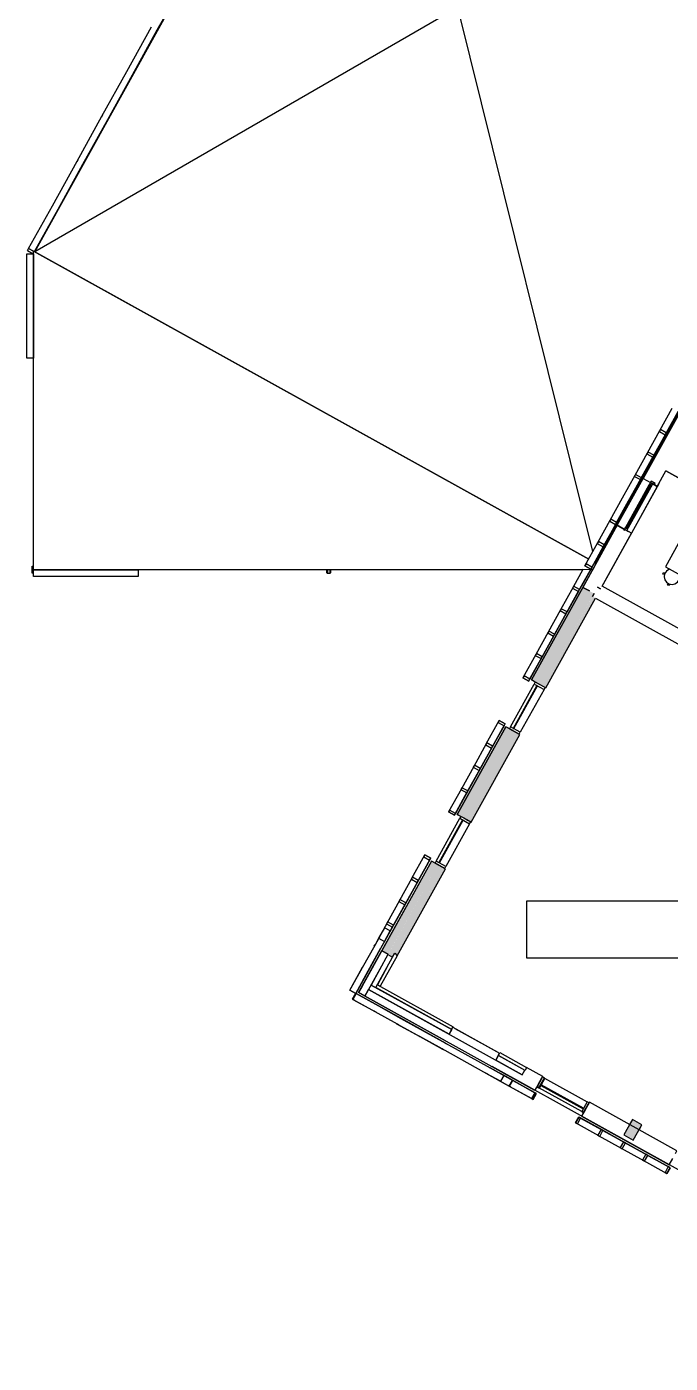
# Model space of a CAD drawing. Header units: metres. Extents: x 2.5 to 42.6, y 0.9 to 31.9.
# Drawn here: x 10.48 to 16.17, y 1.66 to 13.49 of the extents above; entities that cross this region are included whole.
import ezdxf

# ---------------------------------------------------------------- set-up
doc = ezdxf.new("R2010")
doc.units = ezdxf.units.M
for name, color, linetype in [('ARREDI', 9, 'Continuous'), ('INFISSI_VETRATE', 4, 'Continuous'), ('PARETI_STRUTTURE', 7, 'Continuous'), ('PILASTRI_SETTI', 8, 'Continuous'), ('WAYFINDING_RIQUADRI', 7, 'Continuous')]:
    doc.layers.add(name, color=color, linetype=linetype)

msp = doc.modelspace()

# ---------------------------------------------------------------- linework, layer by layer
at = {"layer": 'ARREDI'}
for points in [[(11.413, 13.063), (11.632, 13.459), (11.687, 13.558)], [(11.688, 13.558), (11.633, 13.458), (11.413, 13.062), (11.413, 13.063)], [(11.633, 13.458), (11.632, 13.459)], [(11.193, 12.667), (11.413, 13.063)], [(11.413, 13.063), (11.413, 13.062), (11.194, 12.666), (11.193, 12.667)], [(10.974, 12.27), (11.193, 12.667)], [(11.193, 12.667), (11.194, 12.666), (10.974, 12.27), (10.974, 12.27)], [(10.754, 11.874), (10.974, 12.27)], [(10.974, 12.27), (10.974, 12.27), (10.755, 11.874), (10.754, 11.874)], [(10.545, 11.497), (10.754, 11.874)], [(10.754, 11.874), (10.755, 11.874), (10.545, 11.496)], [(10.535, 11.016), (10.535, 11.479)], [(10.535, 11.479), (10.535, 11.479)], [(10.536, 10.554), (10.535, 11.016)], [(10.537, 8.682), (10.536, 10.554), (10.536, 10.554)], [(16.242, 10.083), (16.132, 9.885)], [(16.132, 9.885), (16.023, 9.687)], [(16.023, 9.687), (15.913, 9.489)], [(15.913, 9.489), (15.803, 9.291), (15.693, 9.093)], [(15.698, 9.101), (15.803, 9.291), (15.908, 9.48)], [(15.803, 9.291), (15.803, 9.291)], [(15.693, 9.093), (15.584, 8.895)], [(15.584, 8.895), (15.474, 8.697)], [(10.538, 8.682), (10.537, 8.682)], [(10.537, 8.682), (11, 8.682)], [(11, 8.682), (11, 8.682), (10.537, 8.681), (10.537, 8.682)], [(11, 8.682), (11.154, 8.682)], [(11.462, 8.682), (11, 8.682), (11, 8.682)], [(15.392, 8.685), (11.462, 8.682)], [(11.462, 8.682), (11.462, 8.682), (15.392, 8.685), (15.392, 8.685)], [(15.468, 8.685), (15.386, 8.537)], [(16.108, 8.645), (16.113, 8.658)], [(16.108, 8.644), (16.108, 8.645)], [(16.121, 8.639), (16.108, 8.644)], [(16.113, 8.658), (16.114, 8.659)], [(16.114, 8.659), (16.126, 8.654)], [(16.17, 8.687), (16.16, 8.684), (16.138, 8.669), (16.123, 8.647), (16.118, 8.62), (16.124, 8.594), (16.139, 8.572), (16.161, 8.557)], [(16.161, 8.557), (16.188, 8.552), (16.214, 8.558), (16.236, 8.573), (16.251, 8.596), (16.256, 8.622), (16.252, 8.641)], [(15.385, 8.537), (15.364, 8.499)], [(16.149, 8.548), (16.154, 8.561)], [(16.15, 8.547), (16.149, 8.548)], [(16.163, 8.542), (16.15, 8.547)], [(16.164, 8.542), (16.163, 8.542)], [(16.169, 8.555), (16.164, 8.542)], [(15.364, 8.499), (15.145, 8.103)], [(15.145, 8.103), (14.925, 7.707)], [(14.706, 7.31), (14.486, 6.914)], [(14.486, 6.914), (14.267, 6.518)], [(14.047, 6.122), (13.828, 5.726)], [(13.828, 5.726), (13.608, 5.33)], [(13.643, 5.393), (13.718, 5.528), (13.718, 5.529), (13.643, 5.394), (13.643, 5.393), (13.608, 5.33)], [(13.389, 4.934), (13.608, 5.33), (13.498, 5.132)], [(13.498, 5.132), (13.498, 5.133), (13.608, 5.331), (13.608, 5.33)], [(13.643, 5.394), (13.608, 5.331), (13.608, 5.33)], [(13.389, 4.934), (13.388, 4.934), (13.498, 5.133), (13.498, 5.132)], [(13.498, 5.132), (13.389, 4.934)], [(13.391, 4.933), (13.391, 4.933), (13.388, 4.934), (13.389, 4.934)], [(13.787, 4.714), (13.391, 4.933), (13.589, 4.823)], [(13.589, 4.823), (13.589, 4.823), (13.391, 4.933), (13.391, 4.933)], [(13.589, 4.823), (13.787, 4.714)], [(13.787, 4.714), (13.787, 4.713), (13.589, 4.823), (13.589, 4.823)], [(14.183, 4.494), (13.787, 4.714), (13.985, 4.604)], [(13.985, 4.604), (13.985, 4.604), (13.787, 4.713), (13.787, 4.714)], [(13.985, 4.604), (14.183, 4.494)], [(14.183, 4.494), (14.183, 4.494), (13.985, 4.604), (13.985, 4.604)], [(14.975, 4.055), (14.579, 4.275), (14.698, 4.209)], [(14.579, 4.274), (14.579, 4.275)], [(14.698, 4.208), (14.579, 4.274)], [(15.371, 3.836), (15.767, 3.616)], [(15.767, 3.616), (16.163, 3.397)]]:
    msp.add_lwpolyline(points, dxfattribs=at)
for points in [[(10.535, 11.016), (10.536, 11.016)], [(16.132, 9.885), (16.242, 10.083), (16.242, 10.083), (16.132, 9.885)], [(16.023, 9.687), (16.132, 9.885), (16.132, 9.885), (16.022, 9.687)], [(15.913, 9.489), (16.023, 9.687), (16.022, 9.687), (15.913, 9.489)], [(16.011, 9.43), (16.017, 9.442), (15.997, 9.453), (15.987, 9.435), (15.988, 9.434), (15.992, 9.441)], [(15.99, 9.438), (15.989, 9.435), (15.99, 9.434), (15.992, 9.437)], [(15.992, 9.432), (15.997, 9.429), (16, 9.434), (15.994, 9.437)], [(16, 9.429), (16.001, 9.428), (16.003, 9.43), (16.001, 9.431)], [(16.011, 9.43), (16.005, 9.434), (16.001, 9.428), (16.007, 9.424)], [(15.584, 8.895), (15.693, 9.093), (15.693, 9.093), (15.583, 8.895)], [(15.795, 9.041), (15.776, 9.052), (15.78, 9.058), (15.779, 9.058), (15.768, 9.04), (15.788, 9.029)], [(15.778, 9.054), (15.779, 9.053), (15.781, 9.057), (15.78, 9.058)], [(15.783, 9.056), (15.781, 9.051), (15.786, 9.048), (15.789, 9.053)], [(15.791, 9.051), (15.789, 9.049), (15.791, 9.048), (15.792, 9.05)], [(15.795, 9.041), (15.798, 9.047), (15.792, 9.05), (15.789, 9.045)], [(15.474, 8.697), (15.584, 8.895), (15.583, 8.895), (15.474, 8.697)], [(16.906, 8.622), (16.276, 8.971), (16.13, 8.709), (16.761, 8.359)], [(15.364, 8.499), (15.474, 8.697), (15.474, 8.697), (15.364, 8.499)], [(15.254, 8.301), (15.364, 8.499), (15.364, 8.499), (15.254, 8.301)], [(15.145, 8.103), (15.254, 8.301), (15.254, 8.301), (15.144, 8.103)], [(15.035, 7.905), (15.145, 8.103), (15.144, 8.103), (15.035, 7.905)], [(14.925, 7.707), (15.035, 7.905), (15.035, 7.905), (14.925, 7.707)], [(14.787, 7.277), (14.997, 7.655), (14.992, 7.658), (14.782, 7.279)], [(14.596, 7.112), (14.706, 7.31), (14.705, 7.311), (14.596, 7.113)], [(14.486, 6.914), (14.596, 7.112), (14.596, 7.113), (14.486, 6.915)], [(14.376, 6.716), (14.486, 6.914), (14.486, 6.915), (14.376, 6.717)], [(14.267, 6.518), (14.376, 6.716), (14.376, 6.717), (14.266, 6.519)], [(14.129, 6.089), (14.339, 6.467), (14.333, 6.47), (14.123, 6.091)], [(13.937, 5.924), (14.047, 6.122), (14.047, 6.123), (13.937, 5.925)], [(13.828, 5.726), (13.937, 5.924), (13.937, 5.925), (13.827, 5.727)], [(13.718, 5.528), (13.828, 5.726), (13.827, 5.727), (13.718, 5.529)], [(13.389, 4.934), (13.388, 4.934)], [(13.391, 4.933), (13.389, 4.934)], [(14.777, 4.165), (14.698, 4.209), (14.698, 4.208), (14.777, 4.165)], [(14.975, 4.055), (14.777, 4.165), (14.777, 4.165), (14.975, 4.055)], [(15.405, 3.917), (15.031, 4.125), (15.028, 4.119), (15.402, 3.912)], [(15.569, 3.726), (15.371, 3.836), (15.371, 3.835), (15.569, 3.726)], [(15.767, 3.616), (15.569, 3.726), (15.569, 3.726), (15.767, 3.616)], [(15.965, 3.506), (15.767, 3.616), (15.767, 3.616), (15.965, 3.506)], [(16.163, 3.397), (15.965, 3.506), (15.965, 3.506), (16.163, 3.396)]]:
    msp.add_lwpolyline(points, close=True, dxfattribs=at)
at = {"layer": 'INFISSI_VETRATE'}
for points in [[(15.947, 9.338), (15.953, 9.344)], [(15.959, 9.379), (15.965, 9.385)], [(15.982, 9.401), (15.988, 9.407)], [(15.89, 9.254), (15.896, 9.26)], [(15.912, 9.276), (15.918, 9.282)], [(15.925, 9.316), (15.931, 9.322)], [(15.821, 9.129), (15.827, 9.135)], [(15.843, 9.151), (15.849, 9.157)], [(15.855, 9.191), (15.862, 9.197)], [(15.878, 9.213), (15.884, 9.22)], [(15.786, 9.066), (15.792, 9.072)], [(15.808, 9.089), (15.815, 9.095)]]:
    msp.add_lwpolyline(points, dxfattribs=at)
at = {"layer": 'PARETI_STRUTTURE'}
for points in [[(15.488, 8.844), (14.305, 13.61)], [(14.124, 13.56), (10.549, 11.495)], [(10.549, 11.495), (11.692, 13.558)], [(11.361, 13.091), (11.581, 13.487)], [(11.687, 13.558), (11.632, 13.459)], [(11.632, 13.459), (11.413, 13.063)], [(11.142, 12.695), (11.361, 13.091)], [(11.413, 13.063), (11.193, 12.667)], [(11.366, 13.1), (11.356, 13.083)], [(10.922, 12.299), (11.142, 12.695)], [(11.193, 12.667), (10.974, 12.27)], [(11.146, 12.704), (11.137, 12.687)], [(10.927, 12.308), (10.917, 12.291)], [(10.703, 11.903), (10.922, 12.299)], [(10.974, 12.27), (10.754, 11.874)], [(17.318, 12.001), (15.513, 8.743)], [(15.513, 8.743), (17.318, 12.001)], [(10.483, 11.507), (10.493, 11.524), (10.535, 11.501), (10.493, 11.524), (10.703, 11.903)], [(10.754, 11.874), (10.545, 11.497)], [(10.707, 11.912), (10.698, 11.894)], [(17.28, 11.918), (15.933, 9.489), (15.997, 9.453)], [(10.476, 11.479), (10.535, 11.479)], [(10.476, 11.016), (10.476, 11.479)], [(10.476, 11.479), (10.535, 11.479), (10.535, 11.016)], [(10.483, 11.507), (10.534, 11.479)], [(10.535, 11.444), (10.536, 10.554), (10.535, 11.502), (15.451, 8.777)], [(11.462, 8.682), (10.537, 8.682), (10.535, 11.502)], [(15.451, 8.777), (10.549, 11.495)], [(10.476, 11.007), (10.476, 11.014), (10.476, 11.026)], [(10.536, 10.554), (10.477, 10.554), (10.476, 11.016)], [(10.535, 11.016), (10.536, 10.554)], [(10.536, 10.554), (10.477, 10.554)], [(16.08, 9.914), (16.19, 10.112)], [(16.237, 10.074), (16.137, 9.894)], [(15.971, 9.716), (16.08, 9.914)], [(16.127, 9.876), (16.027, 9.696)], [(15.861, 9.518), (15.971, 9.716)], [(16.018, 9.678), (15.917, 9.497)], [(15.704, 9.076), (15.768, 9.04), (15.704, 9.076), (15.933, 9.489)], [(15.751, 9.319), (15.861, 9.518)], [(15.908, 9.48), (15.803, 9.291)], [(16.004, 9.465), (15.883, 9.247)], [(15.933, 9.489), (15.997, 9.453)], [(16.058, 9.42), (16.134, 9.558)], [(16.134, 9.558), (17.516, 8.792)], [(17.513, 8.793), (16.134, 9.558)], [(16.07, 9.442), (15.578, 8.554)], [(15.77, 9.043), (15.779, 9.058), (15.987, 9.435)], [(15.987, 9.435), (15.779, 9.058)], [(15.788, 9.047), (16.002, 9.433), (16, 9.434), (15.786, 9.048)], [(15.798, 9.047), (16.007, 9.424)], [(15.798, 9.047), (16.007, 9.424)], [(16.058, 9.42), (16.032, 9.434), (16.058, 9.42), (15.829, 9.007), (15.803, 9.021)], [(15.991, 9.442), (15.987, 9.435)], [(16.007, 9.424), (16.017, 9.442)], [(15.641, 9.121), (15.751, 9.319)], [(15.803, 9.291), (15.698, 9.101)], [(15.883, 9.247), (15.762, 9.028)], [(15.532, 8.923), (15.641, 9.121)], [(15.704, 9.076), (15.4, 8.526), (15.457, 8.495)], [(17.232, 8.278), (16.951, 7.772), (15.569, 8.538), (15.829, 9.007), (15.803, 9.021)], [(15.688, 9.084), (15.588, 8.903)], [(15.788, 9.029), (15.803, 9.021), (15.768, 9.04)], [(15.788, 9.029), (15.798, 9.047)], [(15.417, 8.717), (15.532, 8.923)], [(15.579, 8.886), (15.478, 8.705)], [(10.537, 8.714), (10.537, 8.76)], [(15.509, 8.759), (15.513, 8.743), (15.503, 8.749)], [(10.523, 8.709), (10.524, 8.713)], [(10.523, 8.657), (10.523, 8.709)], [(10.524, 8.653), (10.523, 8.657)], [(10.524, 8.713), (10.529, 8.714)], [(10.529, 8.651), (10.524, 8.653)], [(10.529, 8.71), (10.527, 8.709)], [(10.527, 8.709), (10.527, 8.657)], [(10.527, 8.657), (10.529, 8.655)], [(10.529, 8.714), (10.537, 8.714)], [(10.537, 8.71), (10.529, 8.71)], [(10.529, 8.655), (10.537, 8.655)], [(10.537, 8.651), (10.529, 8.651)], [(10.537, 8.682), (10.537, 8.71)], [(15.467, 8.685), (10.537, 8.682)], [(11.154, 8.682), (11.051, 8.682), (10.949, 8.682), (10.846, 8.682), (10.743, 8.682), (10.64, 8.682), (10.537, 8.682)], [(10.537, 8.622), (10.537, 8.681), (11, 8.682)], [(10.537, 8.622), (10.537, 8.681)], [(11, 8.682), (11.462, 8.682)], [(11.462, 8.682), (11.462, 8.623), (11, 8.623)], [(11.462, 8.682), (11.36, 8.682), (11.257, 8.682), (11.154, 8.682)], [(11.462, 8.682), (11.462, 8.623)], [(13.133, 8.655), (13.133, 8.683)], [(13.135, 8.651), (13.133, 8.655)], [(13.139, 8.649), (13.135, 8.651)], [(13.137, 8.683), (13.137, 8.655)], [(13.137, 8.655), (13.139, 8.653)], [(13.139, 8.653), (13.159, 8.653)], [(13.159, 8.649), (13.139, 8.649)], [(13.159, 8.653), (13.161, 8.655)], [(13.163, 8.651), (13.159, 8.649)], [(13.161, 8.655), (13.161, 8.683)], [(13.165, 8.655), (13.163, 8.651)], [(13.165, 8.683), (13.165, 8.655)], [(14.978, 7.688), (14.945, 7.707), (15.488, 8.685)], [(15.4, 8.685), (15.312, 8.527)], [(15.457, 8.666), (15.369, 8.507)], [(15.469, 8.688), (15.417, 8.717)], [(15.488, 8.685), (15.468, 8.685)], [(15.468, 8.685), (15.488, 8.685)], [(15.518, 8.74), (15.488, 8.685)], [(15.503, 8.749), (15.518, 8.74)], [(11, 8.623), (10.537, 8.622)], [(11.01, 8.623), (10.999, 8.623), (10.99, 8.623)], [(15.4, 8.526), (14.945, 7.707), (15.003, 7.675)], [(15.312, 8.527), (15.202, 8.329)], [(15.317, 8.536), (15.307, 8.519)], [(15.457, 8.495), (15.4, 8.526)], [(15.529, 8.527), (15.555, 8.513)], [(15.555, 8.513), (15.529, 8.527)], [(16.951, 7.772), (15.569, 8.538)], [(15.044, 7.652), (15.07, 7.638), (15.51, 8.432)], [(15.359, 8.49), (15.259, 8.309)], [(15.498, 8.472), (15.484, 8.446)], [(15.484, 8.446), (15.498, 8.472)], [(15.51, 8.432), (17.883, 7.116), (17.898, 7.142)], [(15.202, 8.329), (15.093, 8.131)], [(15.249, 8.292), (15.149, 8.111)], [(15.093, 8.131), (14.983, 7.933)], [(15.14, 8.094), (15.039, 7.913)], [(15.097, 8.14), (15.088, 8.123)], [(14.983, 7.933), (14.868, 7.727)], [(15.03, 7.896), (14.93, 7.715)], [(14.878, 7.744), (14.868, 7.727), (14.92, 7.698)], [(14.92, 7.698), (14.868, 7.727)], [(14.759, 7.292), (14.969, 7.671)], [(15.055, 7.623), (14.845, 7.245)], [(15.003, 7.675), (15.044, 7.652)], [(14.544, 7.141), (14.658, 7.348), (14.71, 7.319)], [(14.71, 7.319), (14.658, 7.348), (14.649, 7.331)], [(14.32, 6.5), (14.287, 6.518), (14.716, 7.293)], [(14.716, 7.293), (14.287, 6.518), (14.344, 6.487)], [(14.385, 6.464), (14.411, 6.45), (14.841, 7.224), (14.815, 7.239)], [(14.701, 7.302), (14.6, 7.121)], [(14.749, 7.275), (14.716, 7.293)], [(14.774, 7.262), (14.716, 7.293)], [(14.815, 7.239), (14.774, 7.262)], [(14.544, 7.141), (14.434, 6.943)], [(14.591, 7.104), (14.491, 6.923)], [(14.434, 6.943), (14.324, 6.745)], [(14.481, 6.906), (14.381, 6.725)], [(14.439, 6.952), (14.429, 6.935)], [(14.324, 6.745), (14.21, 6.539)], [(14.371, 6.708), (14.271, 6.527)], [(14.219, 6.556), (14.21, 6.539), (14.262, 6.51)], [(14.262, 6.51), (14.21, 6.539)], [(14.1, 6.104), (14.31, 6.483)], [(14.396, 6.435), (14.186, 6.057)], [(14.344, 6.487), (14.385, 6.464)], [(13.885, 5.953), (14, 6.16), (14.052, 6.131)], [(14.052, 6.131), (14, 6.16), (13.99, 6.143)], [(14.058, 6.105), (13.445, 4.999), (13.413, 4.942)], [(14.058, 6.105), (13.618, 5.312), (13.675, 5.28)], [(13.735, 5.29), (13.756, 5.267), (14.182, 6.036), (14.156, 6.051)], [(14.042, 6.114), (13.942, 5.933)], [(14.091, 6.087), (14.058, 6.105)], [(14.115, 6.074), (14.058, 6.105)], [(14.156, 6.051), (14.115, 6.074)], [(13.885, 5.953), (13.776, 5.755)], [(13.932, 5.916), (13.832, 5.735)], [(13.776, 5.755), (13.666, 5.557)], [(13.823, 5.718), (13.722, 5.537)], [(13.78, 5.764), (13.771, 5.747)], [(13.666, 5.557), (13.556, 5.359)], [(13.643, 5.394), (13.694, 5.486), (13.642, 5.515), (13.591, 5.422), (13.643, 5.394), (13.608, 5.331)], [(13.556, 5.359), (13.446, 5.161), (13.346, 4.98)], [(13.591, 5.422), (13.556, 5.359), (13.446, 5.161)], [(13.608, 5.331), (13.498, 5.133)], [(13.551, 5.351), (13.558, 5.362), (13.561, 5.368)], [(13.561, 5.368), (13.551, 5.351)], [(13.47, 4.91), (13.413, 4.942), (13.618, 5.312)], [(13.674, 5.277), (13.525, 5.008), (14.238, 4.613), (14.215, 4.572)], [(13.566, 4.985), (13.715, 5.254), (13.735, 5.29)], [(13.756, 5.267), (13.606, 4.997)], [(13.675, 5.28), (13.674, 5.277), (13.715, 5.254), (13.735, 5.29)], [(13.388, 4.934), (13.337, 4.963), (13.446, 5.161)], [(13.498, 5.133), (13.388, 4.934)], [(13.442, 5.153), (13.448, 5.164), (13.451, 5.17)], [(13.616, 5.174), (13.47, 4.91)], [(13.67, 5.174), (13.58, 5.011), (14.252, 4.639)], [(13.346, 4.98), (13.337, 4.963), (13.388, 4.934)], [(15.007, 4.133), (14.975, 4.076), (13.47, 4.91), (13.502, 4.967), (14.862, 4.213), (14.628, 4.343)], [(14.215, 4.572), (13.502, 4.967)], [(13.525, 5.008), (13.566, 4.985)], [(14.238, 4.613), (13.566, 4.985)], [(13.58, 5.011), (13.606, 4.997)], [(13.388, 4.934), (13.337, 4.963)], [(13.589, 4.823), (13.391, 4.933), (13.362, 4.881), (13.569, 4.767)], [(13.56, 4.771), (13.362, 4.881)], [(13.391, 4.933), (13.388, 4.934)], [(14.183, 4.515), (13.413, 4.942)], [(13.569, 4.767), (13.561, 4.771), (13.551, 4.776)], [(13.758, 4.662), (13.56, 4.771)], [(13.589, 4.823), (13.787, 4.713)], [(13.767, 4.657), (13.749, 4.666), (13.956, 4.552)], [(13.767, 4.657), (13.759, 4.661), (13.749, 4.666)], [(13.758, 4.662), (13.956, 4.552), (14.163, 4.437)], [(13.787, 4.713), (13.985, 4.604)], [(14.215, 4.572), (14.249, 4.634)], [(14.215, 4.572), (14.249, 4.634), (14.662, 4.405)], [(14.252, 4.639), (14.249, 4.634)], [(14.266, 4.624), (14.645, 4.414)], [(13.965, 4.547), (13.957, 4.551), (13.947, 4.557)], [(14.154, 4.442), (13.956, 4.552)], [(13.985, 4.604), (14.183, 4.494)], [(14.163, 4.437), (14.155, 4.442), (14.145, 4.447)], [(14.145, 4.447), (14.163, 4.437)], [(14.55, 4.223), (14.154, 4.442)], [(14.183, 4.494), (14.579, 4.274)], [(14.184, 4.493), (14.191, 4.489)], [(14.662, 4.405), (14.628, 4.343)], [(14.628, 4.343), (14.662, 4.405)], [(14.628, 4.343), (14.651, 4.384)], [(14.862, 4.213), (14.884, 4.255), (14.887, 4.253), (14.651, 4.384)], [(14.651, 4.384), (14.884, 4.255)], [(14.662, 4.405), (14.665, 4.41), (14.901, 4.279)], [(14.57, 4.279), (14.579, 4.274)], [(14.579, 4.274), (14.698, 4.208)], [(19.331, 1.661), (14.596, 4.286)], [(15.03, 4.174), (15.044, 4.2), (14.901, 4.279), (14.887, 4.253)], [(14.559, 4.218), (14.541, 4.227), (14.748, 4.113)], [(14.559, 4.218), (14.551, 4.222), (14.541, 4.227)], [(14.669, 4.157), (14.55, 4.223)], [(15.007, 4.133), (15.03, 4.174)], [(15.058, 4.185), (15.437, 3.975)], [(14.757, 4.108), (14.749, 4.112), (14.739, 4.118)], [(14.748, 4.113), (14.955, 3.998)], [(14.975, 4.076), (14.993, 4.108)], [(14.975, 4.055), (14.976, 4.054)], [(14.976, 4.054), (14.983, 4.05)], [(15.389, 3.889), (15.01, 4.099)], [(14.955, 3.998), (14.947, 4.003), (14.937, 4.008)], [(14.937, 4.008), (14.955, 3.998)], [(15.42, 3.904), (15.388, 3.847), (16.163, 3.417), (16.195, 3.474)], [(15.443, 3.945), (15.42, 3.904)], [(16.218, 3.516), (16.232, 3.542), (15.457, 3.971), (15.443, 3.945)], [(15.54, 3.674), (15.333, 3.788), (15.362, 3.84)], [(15.362, 3.84), (15.333, 3.788), (15.351, 3.779)], [(15.379, 3.83), (15.56, 3.73)], [(15.406, 3.879), (15.388, 3.847)], [(15.896, 3.728), (15.92, 3.772), (15.838, 3.818), (15.813, 3.774)], [(15.54, 3.674), (15.738, 3.564)], [(15.577, 3.721), (15.758, 3.621)], [(15.729, 3.569), (15.747, 3.559)], [(15.738, 3.564), (15.936, 3.454)], [(15.775, 3.611), (15.956, 3.511)], [(15.936, 3.454), (16.143, 3.34)], [(15.973, 3.501), (16.154, 3.401)], [(16.163, 3.417), (16.181, 3.45)], [(16.126, 3.349), (16.143, 3.34), (16.171, 3.391)], [(16.171, 3.391), (16.143, 3.34)]]:
    msp.add_lwpolyline(points, dxfattribs=at)
for points in [[(16.127, 9.876), (16.137, 9.894), (16.085, 9.922), (16.076, 9.905)], [(16.018, 9.678), (16.027, 9.696), (15.976, 9.724), (15.966, 9.707)], [(15.908, 9.48), (15.917, 9.497), (15.866, 9.526), (15.856, 9.509)], [(16.004, 9.465), (15.997, 9.453), (16.032, 9.434), (16.039, 9.446)], [(15.997, 9.453), (15.768, 9.04), (15.788, 9.029), (16.017, 9.442)], [(15.994, 9.437), (15.781, 9.051), (15.779, 9.053), (15.992, 9.438)], [(15.992, 9.438), (15.779, 9.053), (15.781, 9.051), (15.994, 9.437)], [(15.788, 9.047), (15.786, 9.048), (16, 9.434), (16.002, 9.433)], [(16.032, 9.434), (16.017, 9.442)], [(15.688, 9.084), (15.698, 9.101), (15.646, 9.13), (15.637, 9.113)], [(15.579, 8.886), (15.588, 8.903), (15.536, 8.932), (15.527, 8.915)], [(15.469, 8.688), (15.478, 8.705), (15.427, 8.734), (15.417, 8.717)], [(15.359, 8.49), (15.369, 8.507), (15.317, 8.536), (15.307, 8.519)], [(15.249, 8.292), (15.259, 8.309), (15.207, 8.338), (15.198, 8.321)], [(15.14, 8.094), (15.149, 8.111), (15.097, 8.14), (15.088, 8.123)], [(15.03, 7.896), (15.039, 7.913), (14.988, 7.942), (14.978, 7.925)], [(14.92, 7.698), (14.93, 7.715), (14.878, 7.744), (14.868, 7.727)], [(15.055, 7.623), (15.064, 7.641), (14.978, 7.688), (14.969, 7.671)], [(14.701, 7.302), (14.71, 7.319), (14.658, 7.348), (14.649, 7.331)], [(14.835, 7.227), (14.845, 7.245), (14.759, 7.292), (14.749, 7.275)], [(14.591, 7.104), (14.6, 7.121), (14.549, 7.15), (14.539, 7.133)], [(14.481, 6.906), (14.491, 6.923), (14.439, 6.952), (14.429, 6.935)], [(14.371, 6.708), (14.381, 6.725), (14.329, 6.754), (14.32, 6.737)], [(14.262, 6.51), (14.271, 6.527), (14.219, 6.556), (14.21, 6.539)], [(14.396, 6.435), (14.406, 6.453), (14.32, 6.5), (14.31, 6.483)], [(14.042, 6.114), (14.052, 6.131), (14, 6.16), (13.99, 6.143)], [(14.177, 6.039), (14.186, 6.057), (14.1, 6.104), (14.091, 6.087)], [(13.932, 5.916), (13.942, 5.933), (13.89, 5.962), (13.881, 5.945)], [(13.823, 5.718), (13.832, 5.735), (13.78, 5.764), (13.771, 5.747)], [(13.713, 5.52), (13.722, 5.537), (13.671, 5.566), (13.661, 5.549)], [(13.377, 4.873), (13.36, 4.882), (13.388, 4.934), (13.36, 4.882)], [(14.777, 4.164), (14.698, 4.208), (14.669, 4.157), (14.748, 4.113)], [(14.976, 4.054), (14.777, 4.164), (14.748, 4.113), (14.947, 4.003)], [(15.058, 4.185), (15.041, 4.195), (14.993, 4.108), (15.01, 4.099)], [(15.063, 4.182), (15.058, 4.185), (15.01, 4.099), (15.015, 4.096)], [(14.988, 4.047), (14.976, 4.054), (14.947, 4.003), (14.96, 3.996)], [(15.454, 3.965), (15.437, 3.975), (15.389, 3.889), (15.406, 3.879)], [(15.379, 3.83), (15.362, 3.84), (15.333, 3.788), (15.351, 3.779)], [(15.761, 3.681), (15.844, 3.635), (15.92, 3.772), (15.838, 3.818)], [(15.577, 3.721), (15.56, 3.73), (15.531, 3.679), (15.549, 3.669)], [(15.775, 3.611), (15.758, 3.621), (15.729, 3.569), (15.747, 3.559)], [(15.973, 3.501), (15.956, 3.511), (15.928, 3.459), (15.945, 3.45)], [(16.171, 3.391), (16.154, 3.401), (16.126, 3.349), (16.143, 3.34)]]:
    msp.add_lwpolyline(points, close=True, dxfattribs=at)
at = {"layer": 'PILASTRI_SETTI'}
for points in [[(15.003, 7.675), (15.457, 8.495), (14.945, 7.707), (15.4, 8.526)], [(15.044, 7.652), (15.498, 8.472), (15.003, 7.675), (15.457, 8.495)], [(15.07, 7.638), (15.51, 8.432), (15.044, 7.652), (15.484, 8.446)], [(14.344, 6.487), (14.774, 7.262), (14.287, 6.518), (14.716, 7.293)], [(14.385, 6.464), (14.815, 7.239), (14.344, 6.487), (14.774, 7.262)], [(14.411, 6.45), (14.841, 7.224), (14.385, 6.464), (14.815, 7.239)], [(13.675, 5.28), (14.115, 6.074), (13.618, 5.312), (14.058, 6.105)], [(13.715, 5.254), (14.156, 6.051), (13.674, 5.277), (14.115, 6.074)], [(13.756, 5.267), (14.182, 6.036), (13.735, 5.29), (14.156, 6.051)], [(15.844, 3.635), (15.92, 3.772), (15.761, 3.681), (15.838, 3.818)]]:
    msp.add_solid(points, dxfattribs=at)
at = {"layer": 'WAYFINDING_RIQUADRI'}
msp.add_lwpolyline([(14.9, 5.25), (18.1, 5.25), (18.1, 5.75), (14.9, 5.75)], close=True, dxfattribs=at)

doc.saveas('drawing.dxf')
